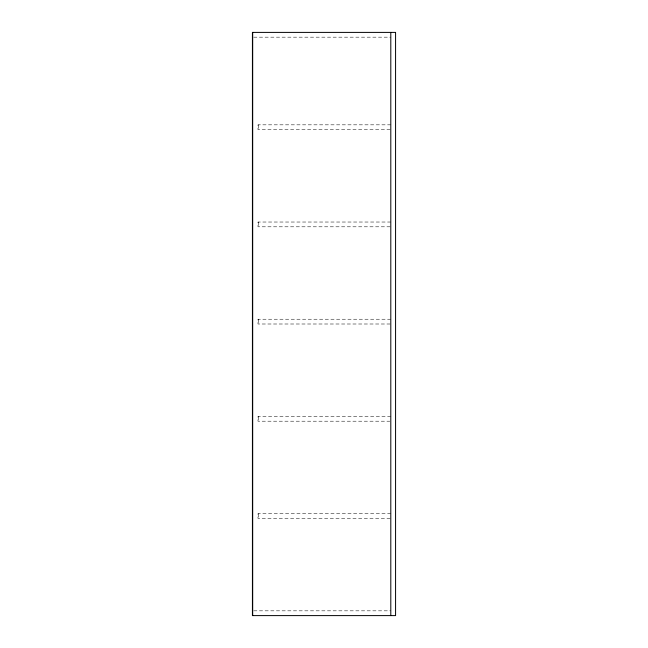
<?xml version="1.0" encoding="UTF-8"?>
<svg xmlns="http://www.w3.org/2000/svg" width="648" height="648" viewBox="0 0 648 648"><rect width="100%" height="100%" fill="white"/><g stroke="black" fill="none" stroke-linecap="round" stroke-linejoin="round"><path stroke-width="0.49" stroke-dasharray="3.24 2.43" d="M253.7 37.171L390.801 37.171M390.801 124.829L257.993 124.829L257.993 129.6L390.801 129.6M390.801 222.029L257.993 222.029L257.993 226.8L390.801 226.8M390.801 319.229L257.993 319.229L257.993 324L390.801 324M390.801 416.429L257.993 416.429L257.993 421.2L389.788 421.2M390.801 513.629L257.993 513.629L257.993 518.4L390.801 518.4M253.7 610.829L390.801 610.829M258.26 124.829L258.26 129.6M258.26 222.029L258.26 226.8M258.26 319.229L258.26 324M258.26 416.429L258.26 421.2M258.26 513.629L258.26 518.4"/><path stroke-width="0.97" d="M390.801 32.4L390.801 615.6M252.688 32.4L252.688 615.6M395.572 32.4L252.428 32.4L252.428 615.6L395.572 615.6L395.572 32.4"/></g></svg>
